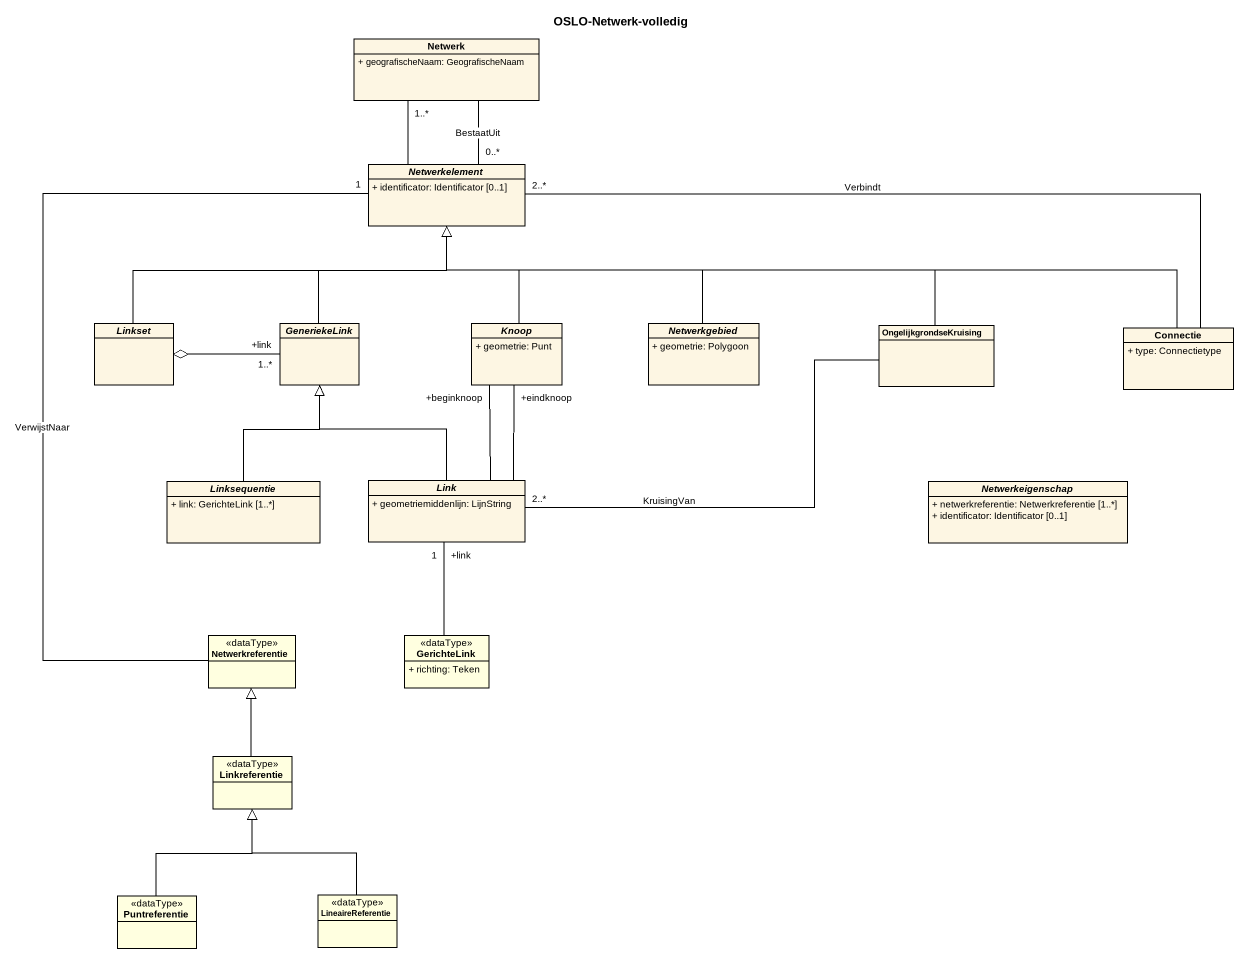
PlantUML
@startuml
title OSLO-Netwerk-volledig
hide circle
hide empty members
skinparam classAttributeIconSize 0
class Netwerk {
  + geografischeNaam: GeografischeNaam
}
abstract class Netwerkelement {
  + identificator: Identificator [0..1]
}
abstract class Linkset
abstract class GeneriekeLink
abstract class Knoop {
  + geometrie: Punt
}
abstract class Netwerkgebied {
  + geometrie: Polygoon
}
class OngelijkgrondseKruising
class Connectie {
  + type: Connectietype
}
abstract class Linksequentie {
  + link: GerichteLink [1..*]
}
abstract class Link {
  + geometriemiddenlijn: LijnString
}
abstract class Netwerkeigenschap {
  + netwerkreferentie: Netwerkreferentie [1..*]
  + identificator: Identificator [0..1]
}
class Netwerkreferentie <<dataType>> #FFFFE0
class GerichteLink <<dataType>> #FFFFE0 {
  + richting: Teken
}
class Linkreferentie <<dataType>> #FFFFE0
class Puntreferentie <<dataType>> #FFFFE0
class LineaireReferentie <<dataType>> #FFFFE0
Netwerk -- "0..*" Netwerkelement : BestaatUit
Netwerk "1..*" -- Netwerkelement
Linkset -right-|> Netwerkelement
GeneriekeLink -up-|> Netwerkelement
GeneriekeLink "+link\n1..*" -left-o Linkset
Knoop -up-|> Netwerkelement
Netwerkgebied -up-|> Netwerkelement
OngelijkgrondseKruising -left-|> Netwerkelement
OngelijkgrondseKruising -left- "2..*" Link : KruisingVan
Connectie -left-|> Netwerkelement
Connectie -left- "2..*" Netwerkelement : Verbindt
Linksequentie -up-|> GeneriekeLink
Link -up-|> GeneriekeLink
Link -up- "+beginknoop" Knoop
Link -up- "+eindknoop" Knoop
Netwerkreferentie -up- "1" Netwerkelement : VerwijstNaar
GerichteLink -up- "+link\n1" Link
Linkreferentie -up-|> Netwerkreferentie
Puntreferentie -up-|> Linkreferentie
LineaireReferentie -up-|> Linkreferentie
@enduml
